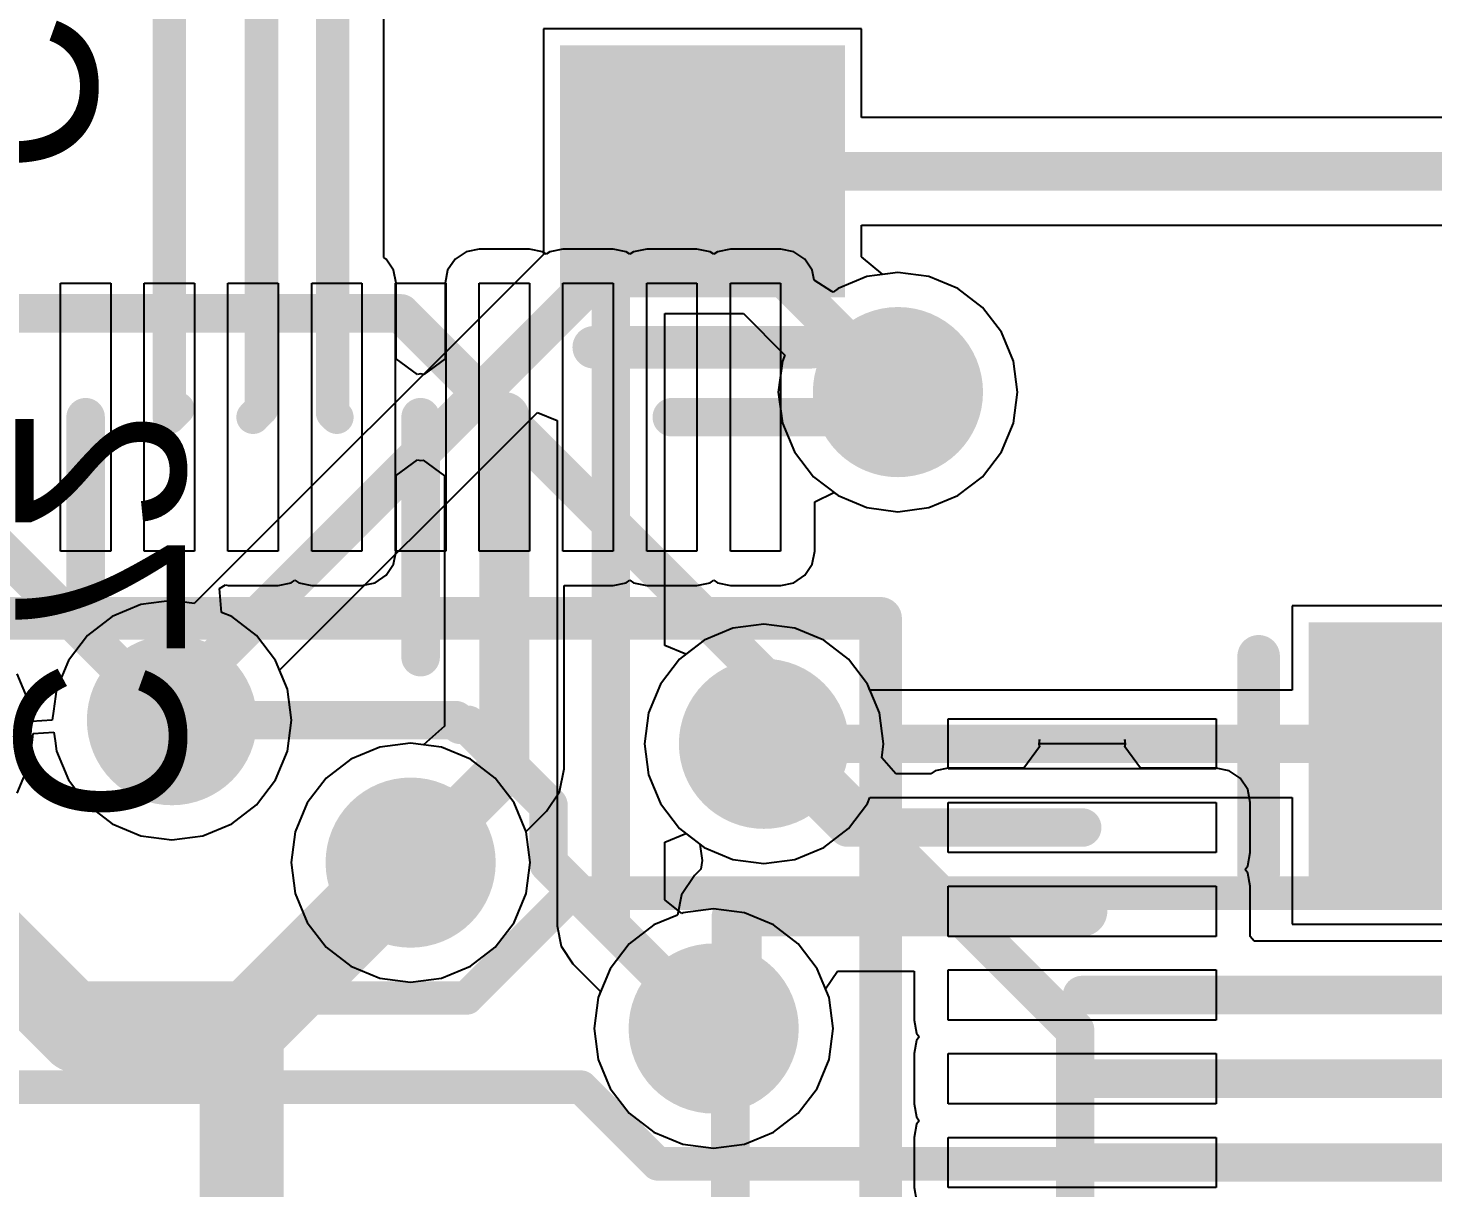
# Model space of a CAD drawing. Header units: millimetres. Extents: x 0 to 7.44, y -3.03 to 0.
# Drawn here: x 1.7877 to 2.1179, y -1.2186 to -0.9459 of the extents above; entities that cross this region are included whole.
import ezdxf

# ---------------------------------------------------------------- set-up
doc = ezdxf.new("R2010")
doc.units = ezdxf.units.MM
doc.header["$MEASUREMENT"] = 0
for name, color, linetype in [('BottomLayer', 5, 'Continuous'), ('BottomOverlay', 54, 'Continuous'), ('BottomPaste', 16, 'Continuous'), ('BottomSolder', 6, 'Continuous'), ('MidLayer1', 16, 'Continuous'), ('MidLayer2', 76, 'Continuous'), ('MultiLayer', 9, 'Continuous'), ('TopLayer', 1, 'Continuous'), ('TopOverlay', 2, 'Continuous'), ('ViaHoleLayer', 16, 'Continuous')]:
    doc.layers.add(name, color=color, linetype=linetype)

# ---------------------------------------------------------------- blocks, each defined once
blk = doc.blocks.new('EP4CE22E22C8N_31')
at = {"layer": 'TopLayer'}
for p, q in [((-0.45276, -0.25197), (-0.45276, -0.24016)), ((-0.45276, -0.24016), (-0.38976, -0.24016)), ((-0.45276, -0.25197), (-0.45276, -0.24016)), ((-0.45276, -0.24016), (-0.38976, -0.24016)), ((-0.38976, -0.24016), (-0.38976, -0.25197)), ((-0.38976, -0.24016), (-0.38976, -0.25197)), ((-0.38976, -0.25197), (-0.45276, -0.25197)), ((-0.38976, -0.25197), (-0.45276, -0.25197)), ((-0.45276, -0.27165), (-0.45276, -0.25984)), ((-0.45276, -0.25984), (-0.38976, -0.25984)), ((-0.45276, -0.27165), (-0.45276, -0.25984)), ((-0.45276, -0.25984), (-0.38976, -0.25984)), ((-0.38976, -0.25984), (-0.38976, -0.27165)), ((-0.38976, -0.25984), (-0.38976, -0.27165)), ((-0.38976, -0.27165), (-0.45276, -0.27165)), ((-0.38976, -0.27165), (-0.45276, -0.27165)), ((-0.45276, -0.29134), (-0.45276, -0.27953)), ((-0.45276, -0.27953), (-0.38976, -0.27953)), ((-0.45276, -0.29134), (-0.45276, -0.27953)), ((-0.45276, -0.27953), (-0.38976, -0.27953)), ((-0.38976, -0.27953), (-0.38976, -0.29134)), ((-0.38976, -0.27953), (-0.38976, -0.29134)), ((-0.38976, -0.29134), (-0.45276, -0.29134)), ((-0.38976, -0.29134), (-0.45276, -0.29134)), ((-0.45276, -0.31102), (-0.45276, -0.29921)), ((-0.45276, -0.29921), (-0.38976, -0.29921)), ((-0.45276, -0.31102), (-0.45276, -0.29921)), ((-0.45276, -0.29921), (-0.38976, -0.29921)), ((-0.38976, -0.29921), (-0.38976, -0.31102)), ((-0.38976, -0.29921), (-0.38976, -0.31102)), ((-0.38976, -0.31102), (-0.45276, -0.31102)), ((-0.38976, -0.31102), (-0.45276, -0.31102)), ((-0.45276, -0.33071), (-0.45276, -0.3189)), ((-0.45276, -0.3189), (-0.38976, -0.3189)), ((-0.45276, -0.33071), (-0.45276, -0.3189)), ((-0.45276, -0.3189), (-0.38976, -0.3189)), ((-0.38976, -0.3189), (-0.38976, -0.33071)), ((-0.38976, -0.3189), (-0.38976, -0.33071)), ((-0.38976, -0.33071), (-0.45276, -0.33071)), ((-0.38976, -0.33071), (-0.45276, -0.33071)), ((-0.45276, -0.35039), (-0.45276, -0.33858)), ((-0.45276, -0.33858), (-0.38976, -0.33858)), ((-0.45276, -0.35039), (-0.45276, -0.33858)), ((-0.45276, -0.33858), (-0.38976, -0.33858)), ((-0.38976, -0.33858), (-0.38976, -0.35039)), ((-0.38976, -0.33858), (-0.38976, -0.35039)), ((-0.38976, -0.35039), (-0.45276, -0.35039)), ((-0.38976, -0.35039), (-0.45276, -0.35039)), ((-0.35039, -0.45276), (-0.35039, -0.38976)), ((-0.35039, -0.38976), (-0.33858, -0.38976)), ((-0.35039, -0.45276), (-0.35039, -0.38976)), ((-0.35039, -0.38976), (-0.33858, -0.38976)), ((-0.33858, -0.38976), (-0.33858, -0.45276)), ((-0.33858, -0.38976), (-0.33858, -0.45276)), ((-0.33071, -0.45276), (-0.33071, -0.38976)), ((-0.33071, -0.38976), (-0.3189, -0.38976)), ((-0.33071, -0.45276), (-0.33071, -0.38976)), ((-0.33071, -0.38976), (-0.3189, -0.38976)), ((-0.3189, -0.38976), (-0.3189, -0.45276)), ((-0.3189, -0.38976), (-0.3189, -0.45276)), ((-0.31102, -0.45276), (-0.31102, -0.38976)), ((-0.31102, -0.38976), (-0.29921, -0.38976)), ((-0.31102, -0.45276), (-0.31102, -0.38976)), ((-0.31102, -0.38976), (-0.29921, -0.38976)), ((-0.29921, -0.38976), (-0.29921, -0.45276)), ((-0.29921, -0.38976), (-0.29921, -0.45276)), ((-0.29134, -0.45276), (-0.29134, -0.38976)), ((-0.29134, -0.38976), (-0.27953, -0.38976)), ((-0.29134, -0.45276), (-0.29134, -0.38976)), ((-0.29134, -0.38976), (-0.27953, -0.38976)), ((-0.27953, -0.38976), (-0.27953, -0.45276)), ((-0.27953, -0.38976), (-0.27953, -0.45276)), ((-0.27165, -0.45276), (-0.27165, -0.38976)), ((-0.27165, -0.38976), (-0.25984, -0.38976)), ((-0.27165, -0.45276), (-0.27165, -0.38976)), ((-0.27165, -0.38976), (-0.25984, -0.38976)), ((-0.25984, -0.38976), (-0.25984, -0.45276)), ((-0.25984, -0.38976), (-0.25984, -0.45276)), ((-0.25197, -0.45276), (-0.25197, -0.38976)), ((-0.25197, -0.38976), (-0.24016, -0.38976)), ((-0.25197, -0.45276), (-0.25197, -0.38976)), ((-0.25197, -0.38976), (-0.24016, -0.38976)), ((-0.24016, -0.38976), (-0.24016, -0.45276)), ((-0.24016, -0.38976), (-0.24016, -0.45276)), ((-0.23228, -0.45276), (-0.23228, -0.38976)), ((-0.23228, -0.38976), (-0.22047, -0.38976)), ((-0.23228, -0.45276), (-0.23228, -0.38976)), ((-0.23228, -0.38976), (-0.22047, -0.38976)), ((-0.22047, -0.38976), (-0.22047, -0.45276)), ((-0.22047, -0.38976), (-0.22047, -0.45276)), ((-0.2126, -0.45276), (-0.2126, -0.38976)), ((-0.2126, -0.38976), (-0.20079, -0.38976)), ((-0.2126, -0.45276), (-0.2126, -0.38976)), ((-0.2126, -0.38976), (-0.20079, -0.38976)), ((-0.20079, -0.38976), (-0.20079, -0.45276)), ((-0.20079, -0.38976), (-0.20079, -0.45276)), ((-0.19291, -0.45276), (-0.19291, -0.38976)), ((-0.19291, -0.38976), (-0.1811, -0.38976)), ((-0.19291, -0.45276), (-0.19291, -0.38976)), ((-0.19291, -0.38976), (-0.1811, -0.38976)), ((-0.1811, -0.38976), (-0.1811, -0.45276)), ((-0.1811, -0.38976), (-0.1811, -0.45276)), ((-0.33858, -0.45276), (-0.35039, -0.45276)), ((-0.33858, -0.45276), (-0.35039, -0.45276)), ((-0.3189, -0.45276), (-0.33071, -0.45276)), ((-0.3189, -0.45276), (-0.33071, -0.45276)), ((-0.29921, -0.45276), (-0.31102, -0.45276)), ((-0.29921, -0.45276), (-0.31102, -0.45276)), ((-0.27953, -0.45276), (-0.29134, -0.45276)), ((-0.27953, -0.45276), (-0.29134, -0.45276)), ((-0.25984, -0.45276), (-0.27165, -0.45276)), ((-0.25984, -0.45276), (-0.27165, -0.45276)), ((-0.24016, -0.45276), (-0.25197, -0.45276)), ((-0.24016, -0.45276), (-0.25197, -0.45276)), ((-0.22047, -0.45276), (-0.23228, -0.45276)), ((-0.22047, -0.45276), (-0.23228, -0.45276)), ((-0.20079, -0.45276), (-0.2126, -0.45276)), ((-0.20079, -0.45276), (-0.2126, -0.45276)), ((-0.1811, -0.45276), (-0.19291, -0.45276)), ((-0.1811, -0.45276), (-0.19291, -0.45276))]:
    blk.add_line(p, q, dxfattribs=at)
at = {"layer": 'TopLayer', "const_width": 0.0000005}
for points in [[(-0.42126, -0.24606, 1), (-0.42126, -0.24606, 1)], [(-0.42126, -0.26575, 1), (-0.42126, -0.26575, 1)], [(-0.42126, -0.28543, 1), (-0.42126, -0.28543, 1)], [(-0.42126, -0.30512, 1), (-0.42126, -0.30512, 1)], [(-0.42126, -0.3248, 1), (-0.42126, -0.3248, 1)], [(-0.42126, -0.34449, 1), (-0.42126, -0.34449, 1)], [(-0.34449, -0.42126, 1), (-0.34449, -0.42126, 1)], [(-0.3248, -0.42126, 1), (-0.3248, -0.42126, 1)], [(-0.30512, -0.42126, 1), (-0.30512, -0.42126, 1)], [(-0.28543, -0.42126, 1), (-0.28543, -0.42126, 1)], [(-0.26575, -0.42126, 1), (-0.26575, -0.42126, 1)], [(-0.24606, -0.42126, 1), (-0.24606, -0.42126, 1)], [(-0.22638, -0.42126, 1), (-0.22638, -0.42126, 1)], [(-0.20669, -0.42126, 1), (-0.20669, -0.42126, 1)], [(-0.18701, -0.42126, 1), (-0.18701, -0.42126, 1)]]:
    blk.add_lwpolyline(points, format="xyb", close=True, dxfattribs=at)
at = {"layer": 'TopOverlay', "const_width": 0.01}
for points in [[(-0.37389, 0.37398), (-0.37389, -0.37398)], [(0.37389, -0.37398), (-0.37389, -0.37398)]]:
    blk.add_lwpolyline(points, dxfattribs=at)
at = {"layer": 'TopOverlay', "const_width": 0.005}
blk.add_lwpolyline([(-0.37639, -0.37398, 1), (-0.37139, -0.37398, 1)], format="xyb", close=True, dxfattribs=at)
blk.add_lwpolyline([(-0.37639, -0.37398, 1), (-0.37139, -0.37398, 1)], format="xyb", close=True, dxfattribs=at)
blk = doc.blocks.new('CAP_0805_B_162')
at = {"layer": 'BottomLayer'}
for points in [[(-0.05511, -0.02953), (-0.00393, -0.02953), (-0.05511, 0.02953), (-0.00393, 0.02953)], [(0.0197, -0.02953), (0.07088, -0.02953), (0.0197, 0.02953), (0.07088, 0.02953)]]:
    blk.add_solid(points, dxfattribs=at)
at = {"layer": 'BottomOverlay', "const_width": 0.01}
blk.add_lwpolyline([(-0.07088, -0.02557), (-0.07088, 0.02557)], dxfattribs=at)
at = {"layer": 'BottomOverlay', "const_width": 0.005}
for points in [[(-0.07338, 0.02557, 1), (-0.06838, 0.02557, 1)], [(-0.07338, -0.02557, 1), (-0.06838, -0.02557, 1)]]:
    blk.add_lwpolyline(points, format="xyb", close=True, dxfattribs=at)
at = {"layer": 'BottomPaste'}
for points in [[(-0.05511, -0.02953), (-0.00393, -0.02953), (-0.05511, 0.02953), (-0.00393, 0.02953)], [(0.0197, -0.02953), (0.07088, -0.02953), (0.0197, 0.02953), (0.07088, 0.02953)]]:
    blk.add_solid(points, dxfattribs=at)
at = {"layer": 'BottomSolder'}
for points in [[(-0.05911, -0.03353), (0.00007, -0.03353), (-0.05911, 0.03353), (0.00007, 0.03353)], [(0.0157, -0.03353), (0.07488, -0.03353), (0.0157, 0.03353), (0.07488, 0.03353)]]:
    blk.add_solid(points, dxfattribs=at)
blk = doc.blocks.new('CAP_0805_B_207')
at = {"layer": 'BottomLayer'}
for points in [[(-0.05511, -0.02953), (-0.00393, -0.02953), (-0.05511, 0.02953), (-0.00393, 0.02953)], [(0.0197, -0.02953), (0.07088, -0.02953), (0.0197, 0.02953), (0.07088, 0.02953)]]:
    blk.add_solid(points, dxfattribs=at)
at = {"layer": 'BottomOverlay', "const_width": 0.01}
blk.add_lwpolyline([(-0.07088, 0.02557), (-0.07088, -0.02557)], dxfattribs=at)
at = {"layer": 'BottomOverlay', "const_width": 0.005}
for points in [[(-0.07338, 0.02557, 1), (-0.06838, 0.02557, 1)], [(-0.07338, -0.02557, 1), (-0.06838, -0.02557, 1)]]:
    blk.add_lwpolyline(points, format="xyb", close=True, dxfattribs=at)
at = {"layer": 'BottomPaste'}
for points in [[(-0.05511, -0.02953), (-0.00393, -0.02953), (-0.05511, 0.02953), (-0.00393, 0.02953)], [(0.0197, -0.02953), (0.07088, -0.02953), (0.0197, 0.02953), (0.07088, 0.02953)]]:
    blk.add_solid(points, dxfattribs=at)
at = {"layer": 'BottomSolder'}
for points in [[(-0.05911, -0.03353), (0.00007, -0.03353), (-0.05911, 0.03353), (0.00007, 0.03353)], [(0.0157, -0.03353), (0.07488, -0.03353), (0.0157, 0.03353), (0.07488, 0.03353)]]:
    blk.add_solid(points, dxfattribs=at)

msp = doc.modelspace()

# ---------------------------------------------------------------- linework, layer by layer
at = {"layer": 'BottomLayer'}
for p, q in [((1.98359, -0.94613), (1.90879, -0.94613)), ((1.90879, -0.94613), (1.90879, -0.99912)), ((1.98359, -0.96695), (1.98359, -0.94613)), ((2.27165, -0.96695), (1.98359, -0.96695)), ((1.98359, -0.99973), (1.98359, -0.99224)), ((1.98359, -0.99224), (2.27165, -0.99224)), ((1.90879, -0.99912), (1.82671, -1.08119)), ((1.98859, -1.00385), (1.98359, -0.99973)), ((1.99213, -1.00338), (1.98859, -1.00385)), ((1.9994, -1.00434), (1.99213, -1.00338)), ((2.00618, -1.00715), (1.9994, -1.00434)), ((2.01201, -1.01162), (2.00618, -1.00715)), ((1.9373, -1.09103), (1.9373, -1.01306)), ((1.9373, -1.01306), (1.95581, -1.01306)), ((1.95581, -1.01306), (1.96555, -1.02281)), ((2.01647, -1.01744), (2.01201, -1.01162)), ((2.01928, -1.02422), (2.01647, -1.01744)), ((1.96555, -1.02281), (1.96497, -1.02422)), ((1.96497, -1.02422), (1.96401, -1.0315)), ((2.02024, -1.0315), (2.01928, -1.02422)), ((1.96401, -1.0315), (1.96497, -1.03877)), ((2.01928, -1.03877), (2.02024, -1.0315)), ((1.84678, -1.09689), (1.90739, -1.03628)), ((1.90739, -1.03628), (1.91201, -1.03819)), ((1.91201, -1.03819), (1.91201, -1.15694)), ((1.96497, -1.03877), (1.96778, -1.04555)), ((2.01647, -1.04555), (2.01928, -1.03877)), ((1.96778, -1.04555), (1.97225, -1.05138)), ((2.01201, -1.05138), (2.01647, -1.04555)), ((1.97225, -1.05138), (1.97807, -1.05584)), ((2.00618, -1.05584), (2.01201, -1.05138)), ((1.97807, -1.05584), (1.98485, -1.05865)), ((1.9994, -1.05865), (2.00618, -1.05584)), ((1.98485, -1.05865), (1.99213, -1.05961)), ((1.99213, -1.05961), (1.9994, -1.05865)), ((1.81419, -1.08146), (1.80741, -1.08427)), ((1.82147, -1.0805), (1.81419, -1.08146)), ((1.82671, -1.08119), (1.82147, -1.0805)), ((2.15175, -1.08177), (2.08482, -1.08177)), ((2.08482, -1.08177), (2.08482, -1.10153)), ((1.80741, -1.08427), (1.80159, -1.08874)), ((1.96063, -1.08606), (1.95335, -1.08702)), ((1.96791, -1.08702), (1.96063, -1.08606)), ((1.80159, -1.08874), (1.79712, -1.09456)), ((1.95335, -1.08702), (1.94657, -1.08983)), ((1.97469, -1.08983), (1.96791, -1.08702)), ((1.9423, -1.09311), (1.9373, -1.09103)), ((1.94657, -1.08983), (1.9423, -1.09311)), ((1.98051, -1.09429), (1.97469, -1.08983)), ((1.79712, -1.09456), (1.79431, -1.10134)), ((1.98498, -1.10012), (1.98051, -1.09429)), ((1.78791, -1.10447), (1.7851, -1.09769)), ((1.84862, -1.10134), (1.84678, -1.09689)), ((1.79431, -1.10134), (1.79363, -1.10653)), ((1.84958, -1.10862), (1.84862, -1.10134)), ((1.98556, -1.10153), (1.98498, -1.10012)), ((2.08482, -1.10153), (1.98556, -1.10153)), ((1.78823, -1.10692), (1.78791, -1.10447)), ((1.78849, -1.10891), (1.78823, -1.10692)), ((1.79335, -1.10862), (1.78849, -1.10891)), ((1.79363, -1.10653), (1.79335, -1.10862)), ((1.84862, -1.11589), (1.84958, -1.10862)), ((1.78859, -1.11383), (1.78887, -1.11175)), ((1.78887, -1.11175), (1.79373, -1.11146)), ((1.79373, -1.11146), (1.79399, -1.11345)), ((1.78791, -1.11902), (1.78859, -1.11383)), ((1.79399, -1.11345), (1.79431, -1.11589)), ((1.79431, -1.11589), (1.79712, -1.12268)), ((1.84582, -1.12268), (1.84862, -1.11589)), ((1.87031, -1.11495), (1.86353, -1.11775)), ((1.87758, -1.11399), (1.87031, -1.11495)), ((1.88486, -1.11495), (1.87758, -1.11399)), ((1.89164, -1.11775), (1.88486, -1.11495)), ((1.7851, -1.12581), (1.78791, -1.11902)), ((1.86353, -1.11775), (1.8577, -1.12222)), ((1.89746, -1.12222), (1.89164, -1.11775)), ((1.79712, -1.12268), (1.80159, -1.1285)), ((1.84135, -1.1285), (1.84582, -1.12268)), ((1.8577, -1.12222), (1.85323, -1.12805)), ((1.90193, -1.12805), (1.89746, -1.12222)), ((1.80159, -1.1285), (1.80741, -1.13297)), ((1.83553, -1.13297), (1.84135, -1.1285)), ((1.85323, -1.12805), (1.85043, -1.13483)), ((1.90474, -1.13483), (1.90193, -1.12805)), ((1.98051, -1.13405), (1.98498, -1.12823)), ((1.98498, -1.12823), (1.98556, -1.12682)), ((1.98556, -1.12682), (2.08482, -1.12682)), ((2.08482, -1.12682), (2.08482, -1.15657)), ((1.80741, -1.13297), (1.81419, -1.13577)), ((1.81419, -1.13577), (1.82147, -1.13673)), ((1.82147, -1.13673), (1.82875, -1.13577)), ((1.82875, -1.13577), (1.83553, -1.13297)), ((1.85043, -1.13483), (1.84947, -1.1421)), ((1.9057, -1.1421), (1.90474, -1.13483)), ((1.9373, -1.13731), (1.9423, -1.13524)), ((1.9423, -1.13524), (1.94657, -1.13852)), ((1.97469, -1.13852), (1.98051, -1.13405)), ((1.9373, -1.15082), (1.9373, -1.13731)), ((1.94657, -1.13852), (1.95335, -1.14133)), ((1.96791, -1.14133), (1.97469, -1.13852)), ((1.84947, -1.1421), (1.85043, -1.14938)), ((1.90474, -1.14938), (1.9057, -1.1421)), ((1.95335, -1.14133), (1.96063, -1.14229)), ((1.96063, -1.14229), (1.96791, -1.14133)), ((1.85043, -1.14938), (1.85323, -1.15616)), ((1.90193, -1.15616), (1.90474, -1.14938)), ((1.94133, -1.15403), (1.9373, -1.15082)), ((1.94154, -1.15394), (1.94133, -1.15403)), ((1.94881, -1.15299), (1.94154, -1.15394)), ((1.95609, -1.15394), (1.94881, -1.15299)), ((1.96287, -1.15675), (1.95609, -1.15394)), ((1.85323, -1.15616), (1.8577, -1.16198)), ((1.89746, -1.16198), (1.90193, -1.15616)), ((1.91201, -1.15694), (1.91297, -1.16178)), ((1.9687, -1.16122), (1.96287, -1.15675)), ((2.08482, -1.15657), (2.15175, -1.15657)), ((1.8577, -1.16198), (1.86353, -1.16645)), ((1.89164, -1.16645), (1.89746, -1.16198)), ((1.91297, -1.16178), (1.91571, -1.16588)), ((1.97316, -1.16704), (1.9687, -1.16122)), ((1.86353, -1.16645), (1.87031, -1.16926)), ((1.88486, -1.16926), (1.89164, -1.16645)), ((1.91571, -1.16588), (1.92224, -1.17241)), ((1.97597, -1.17382), (1.97316, -1.16704)), ((1.87031, -1.16926), (1.87758, -1.17022)), ((1.87758, -1.17022), (1.88486, -1.16926)), ((1.92166, -1.17382), (1.9207, -1.1811)), ((1.92224, -1.17241), (1.92166, -1.17382)), ((1.97693, -1.1811), (1.97597, -1.17382)), ((1.9207, -1.1811), (1.92166, -1.18838)), ((1.97597, -1.18838), (1.97693, -1.1811)), ((1.92166, -1.18838), (1.92447, -1.19516)), ((1.97316, -1.19516), (1.97597, -1.18838)), ((1.92447, -1.19516), (1.92894, -1.20098)), ((1.9687, -1.20098), (1.97316, -1.19516)), ((1.92894, -1.20098), (1.93476, -1.20545)), ((1.96287, -1.20545), (1.9687, -1.20098)), ((1.93476, -1.20545), (1.94154, -1.20826)), ((1.94154, -1.20826), (1.94881, -1.20921)), ((1.94881, -1.20921), (1.95609, -1.20826)), ((1.95609, -1.20826), (1.96287, -1.20545))]:
    msp.add_line(p, q, dxfattribs=at)
at = {"layer": 'BottomLayer', "const_width": 0.00906}
for points in [[(1.92465, -0.9796), (1.94023, -0.9796)], [(1.92465, -1.00113), (1.92465, -0.9796)], [(1.94023, -0.9796), (1.94321, -0.98258)], [(1.94321, -0.98258), (1.94619, -0.9796)], [(1.94619, -0.9796), (2.28306, -0.9796)], [(1.92465, -1.00113), (1.94321, -0.98258)], [(1.94321, -0.98258), (1.98237, -1.02174)], [(1.82147, -1.10432), (1.92465, -1.00113)], [(1.92465, -1.15694), (1.92465, -1.00113)], [(1.98237, -1.02174), (1.99213, -1.0315)], [(1.99213, -1.0315), (1.99213, -1.0315)], [(1.82147, -1.10862), (1.82147, -1.10432)], [(1.96063, -1.11417), (2.11328, -1.11417)], [(2.11328, -1.11417), (2.11828, -1.11917)], [(1.92465, -1.15694), (1.94881, -1.1811)]]:
    msp.add_lwpolyline(points, dxfattribs=at)
at = {"layer": 'BottomLayer'}
for points, const_width in [([(1.92239, -0.9796, 1), (1.92692, -0.9796, 1)], 0.00453), ([(1.92239, -0.9796, 1), (1.92692, -0.9796, 1)], 0.00453), ([(1.93796, -0.9796, 1), (1.94249, -0.9796, 1)], 0.00453), ([(1.93796, -0.9796, 1), (1.94249, -0.9796, 1)], 0.00453), ([(1.94393, -0.9796, 1), (1.94845, -0.9796, 1)], 0.00453), ([(1.94393, -0.9796, 1), (1.94845, -0.9796, 1)], 0.00453), ([(1.94094, -0.98258, 1), (1.94547, -0.98258, 1)], 0.00453), ([(1.94094, -0.98258, 1), (1.94547, -0.98258, 1)], 0.00453), ([(1.94094, -0.98258, 1), (1.94547, -0.98258, 1)], 0.00453), ([(1.94094, -0.98258, 1), (1.94547, -0.98258, 1)], 0.00453), ([(1.92239, -1.00113, 1), (1.92692, -1.00113, 1)], 0.00453), ([(1.92239, -1.00113, 1), (1.92692, -1.00113, 1)], 0.00453), ([(1.92239, -1.00113, 1), (1.92692, -1.00113, 1)], 0.00453), ([(1.92239, -1.00113, 1), (1.92692, -1.00113, 1)], 0.00453), ([(1.98213, -1.0315, 1), (2.00213, -1.0315, 1)], 0.02), ([(1.9801, -1.02174, 1), (1.98463, -1.02174, 1)], 0.00453), ([(1.9801, -1.02174, 1), (1.98463, -1.02174, 1)], 0.00453), ([(1.98986, -1.0315, 1), (1.99439, -1.0315, 1)], 0.00453), ([(1.98986, -1.0315, 1), (1.99439, -1.0315, 1)], 0.00453), ([(1.98986, -1.0315, 1), (1.99439, -1.0315, 1)], 0.00453), ([(1.81147, -1.10862, 1), (1.83147, -1.10862, 1)], 0.02), ([(1.95063, -1.11417, 1), (1.97063, -1.11417, 1)], 0.02), ([(1.8192, -1.10432, 1), (1.82373, -1.10432, 1)], 0.00453), ([(1.8192, -1.10432, 1), (1.82373, -1.10432, 1)], 0.00453), ([(1.8192, -1.10862, 1), (1.82373, -1.10862, 1)], 0.00453), ([(1.95837, -1.11417, 1), (1.96289, -1.11417, 1)], 0.00453), ([(2.11102, -1.11417, 1), (2.11555, -1.11417, 1)], 0.00453), ([(2.11102, -1.11417, 1), (2.11555, -1.11417, 1)], 0.00453), ([(2.11602, -1.11917, 1), (2.12055, -1.11917, 1)], 0.00453), ([(1.86758, -1.1421, 1), (1.88758, -1.1421, 1)], 0.02), ([(1.92239, -1.15694, 1), (1.92692, -1.15694, 1)], 0.00453), ([(1.92239, -1.15694, 1), (1.92692, -1.15694, 1)], 0.00453), ([(1.93881, -1.1811, 1), (1.95881, -1.1811, 1)], 0.02), ([(1.94655, -1.1811, 1), (1.95108, -1.1811, 1)], 0.00453)]:
    msp.add_lwpolyline(points, format="xyb", close=True, dxfattribs=dict(at, const_width=const_width))
at = {"layer": 'MidLayer1'}
for points, const_width in [([(1.98213, -1.0315, 1), (2.00213, -1.0315, 1)], 0.02), ([(1.81147, -1.10862, 1), (1.83147, -1.10862, 1)], 0.02), ([(1.95063, -1.11417, 1), (1.97063, -1.11417, 1)], 0.02), ([(1.86758, -1.1421, 1), (1.88758, -1.1421, 1)], 0.02), ([(1.91342, -1.14929, 1), (1.91735, -1.14929, 1)], 0.00394), ([(1.91342, -1.14929, 1), (1.91735, -1.14929, 1)], 0.00394), ([(1.93881, -1.1811, 1), (1.95881, -1.1811, 1)], 0.02), ([(1.88879, -1.17391, 1), (1.89273, -1.17391, 1)], 0.00394), ([(1.88879, -1.17391, 1), (1.89273, -1.17391, 1)], 0.00394), ([(1.91564, -1.19488, 1), (1.91958, -1.19488, 1)], 0.00394), ([(1.91564, -1.19488, 1), (1.91958, -1.19488, 1)], 0.00394), ([(1.93367, -1.21291, 1), (1.93761, -1.21291, 1)], 0.00394), ([(1.93367, -1.21291, 1), (1.93761, -1.21291, 1)], 0.00394)]:
    msp.add_lwpolyline(points, format="xyb", close=True, dxfattribs=dict(at, const_width=const_width))
at = {"layer": 'MidLayer1', "const_width": 0.00787}
for points in [[(1.89076, -1.17391), (1.91538, -1.14929)], [(1.91538, -1.14929), (2.34747, -1.14929)], [(1.4502, -1.17391), (1.89076, -1.17391)], [(1.36417, -1.19488), (1.91761, -1.19488)], [(1.91761, -1.19488), (1.93564, -1.21291)], [(1.93564, -1.21291), (2.38882, -1.21291)]]:
    msp.add_lwpolyline(points, dxfattribs=at)
at = {"layer": 'MidLayer2'}
for points, const_width in [([(1.30121, -1.013), (1.87527, -1.013)], 0.00906), ([(1.87527, -1.013), (1.96063, -1.09836)], 0.00906), ([(1.76155, -1.0487), (1.82147, -1.10862)], 0.00906), ([(1.96063, -1.11417), (1.96063, -1.09836)], 0.00906), ([(1.82147, -1.10862), (1.88815, -1.10862)], 0.00906), ([(1.88815, -1.10862), (1.88923, -1.1097)], 0.00906), ([(1.88923, -1.1097), (1.891, -1.1097)], 0.00906), ([(1.891, -1.1097), (1.90998, -1.12868)], 0.00906), ([(1.96063, -1.11417), (2.75324, -1.11417)], 0.00906), ([(1.96063, -1.11417), (1.96645, -1.11417)], 0.00906), ([(1.96645, -1.11417), (2.03378, -1.1815)], 0.00906), ([(1.90998, -1.14227), (1.90998, -1.12868)], 0.00906), ([(1.83787, -1.18182), (1.87758, -1.1421)], 0.01969), ([(1.76075, -1.14291), (1.79966, -1.18182)], 0.01969), ([(1.90998, -1.14227), (1.95275, -1.18504)], 0.00906), ([(1.79966, -1.18182), (1.83787, -1.18182)], 0.01969), ([(1.83787, -1.24476), (1.83787, -1.18182)], 0.01969), ([(2.03378, -1.71819), (2.03378, -1.1815)], 0.00906), ([(1.95275, -1.25984), (1.95275, -1.18504)], 0.00906)]:
    msp.add_lwpolyline(points, dxfattribs=dict(at, const_width=const_width))
for points, const_width in [([(1.87301, -1.013, 1), (1.87754, -1.013, 1)], 0.00453), ([(1.87301, -1.013, 1), (1.87754, -1.013, 1)], 0.00453), ([(1.98213, -1.0315, 1), (2.00213, -1.0315, 1)], 0.02), ([(1.81147, -1.10862, 1), (1.83147, -1.10862, 1)], 0.02), ([(1.95063, -1.11417, 1), (1.97063, -1.11417, 1)], 0.02), ([(1.95837, -1.09836, 1), (1.96289, -1.09836, 1)], 0.00453), ([(1.95837, -1.09836, 1), (1.96289, -1.09836, 1)], 0.00453), ([(1.8192, -1.10862, 1), (1.82373, -1.10862, 1)], 0.00453), ([(1.8192, -1.10862, 1), (1.82373, -1.10862, 1)], 0.00453), ([(1.88588, -1.10862, 1), (1.89041, -1.10862, 1)], 0.00453), ([(1.88588, -1.10862, 1), (1.89041, -1.10862, 1)], 0.00453), ([(1.88696, -1.1097, 1), (1.89149, -1.1097, 1)], 0.00453), ([(1.88696, -1.1097, 1), (1.89149, -1.1097, 1)], 0.00453), ([(1.88874, -1.1097, 1), (1.89327, -1.1097, 1)], 0.00453), ([(1.88874, -1.1097, 1), (1.89327, -1.1097, 1)], 0.00453), ([(1.95837, -1.11417, 1), (1.96289, -1.11417, 1)], 0.00453), ([(1.95837, -1.11417, 1), (1.96289, -1.11417, 1)], 0.00453), ([(1.95837, -1.11417, 1), (1.96289, -1.11417, 1)], 0.00453), ([(1.96419, -1.11417, 1), (1.96872, -1.11417, 1)], 0.00453), ([(1.96419, -1.11417, 1), (1.96872, -1.11417, 1)], 0.00453), ([(1.86758, -1.1421, 1), (1.88758, -1.1421, 1)], 0.02), ([(1.90772, -1.12868, 1), (1.91225, -1.12868, 1)], 0.00453), ([(1.90772, -1.12868, 1), (1.91225, -1.12868, 1)], 0.00453), ([(1.87266, -1.1421, 1), (1.8825, -1.1421, 1)], 0.00984), ([(1.90772, -1.14227, 1), (1.91225, -1.14227, 1)], 0.00453), ([(1.90772, -1.14227, 1), (1.91225, -1.14227, 1)], 0.00453), ([(1.93881, -1.1811, 1), (1.95881, -1.1811, 1)], 0.02), ([(1.79474, -1.18182, 1), (1.80458, -1.18182, 1)], 0.00984), ([(1.79474, -1.18182, 1), (1.80458, -1.18182, 1)], 0.00984), ([(1.83295, -1.18182, 1), (1.84279, -1.18182, 1)], 0.00984), ([(1.83295, -1.18182, 1), (1.84279, -1.18182, 1)], 0.00984), ([(1.83295, -1.18182, 1), (1.84279, -1.18182, 1)], 0.00984), ([(2.03152, -1.1815, 1), (2.03604, -1.1815, 1)], 0.00453), ([(2.03152, -1.1815, 1), (2.03604, -1.1815, 1)], 0.00453), ([(1.95049, -1.18504, 1), (1.95502, -1.18504, 1)], 0.00453), ([(1.95049, -1.18504, 1), (1.95502, -1.18504, 1)], 0.00453)]:
    msp.add_lwpolyline(points, format="xyb", close=True, dxfattribs=dict(at, const_width=const_width))
at = {"layer": 'MultiLayer', "const_width": 0.02}
for points in [[(1.98213, -1.0315, 1), (2.00213, -1.0315, 1)], [(1.81147, -1.10862, 1), (1.83147, -1.10862, 1)], [(1.95063, -1.11417, 1), (1.97063, -1.11417, 1)], [(1.86758, -1.1421, 1), (1.88758, -1.1421, 1)], [(1.93881, -1.1811, 1), (1.95881, -1.1811, 1)]]:
    msp.add_lwpolyline(points, format="xyb", close=True, dxfattribs=at)
at = {"layer": 'TopLayer'}
for p, q in [((1.87129, -0.99988), (1.87129, -0.79985)), ((1.87182, -1.00023), (1.87129, -0.99988)), ((1.87356, -1.00283), (1.87182, -1.00023)), ((1.88802, -1.00023), (1.88628, -1.00283)), ((1.89063, -0.99849), (1.88802, -1.00023)), ((1.8937, -0.99788), (1.89063, -0.99849)), ((1.90551, -0.99788), (1.8937, -0.99788)), ((1.90858, -0.99849), (1.90551, -0.99788)), ((1.90945, -0.99907), (1.90858, -0.99849)), ((1.91031, -0.99849), (1.90945, -0.99907)), ((1.91339, -0.99788), (1.91031, -0.99849)), ((1.9252, -0.99788), (1.91339, -0.99788)), ((1.92827, -0.99849), (1.9252, -0.99788)), ((1.92913, -0.99907), (1.92827, -0.99849)), ((1.93, -0.99849), (1.92913, -0.99907)), ((1.93307, -0.99788), (1.93, -0.99849)), ((1.94488, -0.99788), (1.93307, -0.99788)), ((1.94795, -0.99849), (1.94488, -0.99788)), ((1.94882, -0.99907), (1.94795, -0.99849)), ((1.94968, -0.99849), (1.94882, -0.99907)), ((1.95276, -0.99788), (1.94968, -0.99849)), ((1.96457, -0.99788), (1.95276, -0.99788)), ((1.96764, -0.99849), (1.96457, -0.99788)), ((1.97024, -1.00023), (1.96764, -0.99849)), ((1.97198, -1.00283), (1.97024, -1.00023)), ((1.87417, -1.00591), (1.87356, -1.00283)), ((1.88628, -1.00283), (1.88567, -1.00591)), ((1.97245, -1.00516), (1.97198, -1.00283)), ((1.99213, -1.00338), (1.98485, -1.00434)), ((1.9994, -1.00434), (1.99213, -1.00338)), ((1.87417, -1.02366), (1.87417, -1.00591)), ((1.88567, -1.00591), (1.88567, -1.02366)), ((1.97659, -1.00787), (1.97245, -1.00516)), ((1.97807, -1.00715), (1.97691, -1.00803)), ((1.98485, -1.00434), (1.97807, -1.00715)), ((2.00618, -1.00715), (1.9994, -1.00434)), ((2.01201, -1.01162), (2.00618, -1.00715)), ((1.97691, -1.00803), (1.97659, -1.00787)), ((2.01647, -1.01744), (2.01201, -1.01162)), ((2.01928, -1.02422), (2.01647, -1.01744)), ((1.87917, -1.02735), (1.87417, -1.02366)), ((1.88567, -1.02366), (1.88067, -1.02735)), ((2.02024, -1.0315), (2.01928, -1.02422)), ((1.87992, -1.02721), (1.87917, -1.02735)), ((1.88067, -1.02735), (1.87992, -1.02721)), ((2.01928, -1.03877), (2.02024, -1.0315)), ((2.01647, -1.04555), (2.01928, -1.03877)), ((2.01201, -1.05138), (2.01647, -1.04555)), ((1.87417, -1.05114), (1.87917, -1.04745)), ((1.87917, -1.04745), (1.87992, -1.0476)), ((1.87992, -1.0476), (1.88056, -1.04747)), ((1.88056, -1.04747), (1.88556, -1.05122)), ((1.87417, -1.0689), (1.87417, -1.05114)), ((1.88556, -1.05122), (1.88556, -1.11001)), ((2.00618, -1.05584), (2.01201, -1.05138)), ((1.9726, -1.0573), (1.97708, -1.05509)), ((1.97708, -1.05509), (1.97807, -1.05584)), ((1.97807, -1.05584), (1.98485, -1.05865)), ((1.9994, -1.05865), (2.00618, -1.05584)), ((1.9726, -1.0689), (1.9726, -1.0573)), ((1.98485, -1.05865), (1.99213, -1.05961)), ((1.99213, -1.05961), (1.9994, -1.05865)), ((1.87356, -1.07197), (1.87417, -1.0689)), ((1.97198, -1.07197), (1.9726, -1.0689)), ((1.87182, -1.07457), (1.87356, -1.07197)), ((1.97024, -1.07457), (1.97198, -1.07197)), ((1.84646, -1.07693), (1.84953, -1.07631)), ((1.84953, -1.07631), (1.85039, -1.07574)), ((1.85039, -1.07574), (1.85126, -1.07631)), ((1.85126, -1.07631), (1.85433, -1.07693)), ((1.86614, -1.07693), (1.86921, -1.07631)), ((1.86921, -1.07631), (1.87182, -1.07457)), ((1.9252, -1.07693), (1.92827, -1.07631)), ((1.92827, -1.07631), (1.92913, -1.07574)), ((1.92913, -1.07574), (1.93, -1.07631)), ((1.93, -1.07631), (1.93307, -1.07693)), ((1.94488, -1.07693), (1.94795, -1.07631)), ((1.94795, -1.07631), (1.94882, -1.07574)), ((1.94882, -1.07574), (1.94968, -1.07631)), ((1.94968, -1.07631), (1.95276, -1.07693)), ((1.96457, -1.07693), (1.96764, -1.07631)), ((1.96764, -1.07631), (1.97024, -1.07457)), ((1.83268, -1.07768), (1.83408, -1.07681)), ((1.83313, -1.08328), (1.83268, -1.07768)), ((1.83408, -1.07681), (1.83465, -1.07693)), ((1.83465, -1.07693), (1.84646, -1.07693)), ((1.85433, -1.07693), (1.86614, -1.07693)), ((1.91366, -1.12008), (1.91366, -1.07693)), ((1.91366, -1.07693), (1.9252, -1.07693)), ((1.93307, -1.07693), (1.94488, -1.07693)), ((1.95276, -1.07693), (1.96457, -1.07693)), ((1.83553, -1.08427), (1.83313, -1.08328)), ((1.84135, -1.08874), (1.83553, -1.08427)), ((1.96063, -1.08606), (1.95335, -1.08702)), ((1.96791, -1.08702), (1.96063, -1.08606)), ((1.84582, -1.09456), (1.84135, -1.08874)), ((1.95335, -1.08702), (1.94657, -1.08983)), ((1.97469, -1.08983), (1.96791, -1.08702)), ((1.94657, -1.08983), (1.94075, -1.09429)), ((1.98051, -1.09429), (1.97469, -1.08983)), ((1.84862, -1.10134), (1.84582, -1.09456)), ((1.94075, -1.09429), (1.93628, -1.10012)), ((1.98498, -1.10012), (1.98051, -1.09429)), ((1.84958, -1.10862), (1.84862, -1.10134)), ((1.93628, -1.10012), (1.93347, -1.1069)), ((1.98779, -1.1069), (1.98498, -1.10012)), ((1.84862, -1.11589), (1.84958, -1.10862)), ((1.93347, -1.1069), (1.93252, -1.11417)), ((1.98874, -1.11417), (1.98779, -1.1069)), ((1.78859, -1.11383), (1.78887, -1.11175)), ((1.78887, -1.11175), (1.79373, -1.11146)), ((1.79373, -1.11146), (1.79399, -1.11345)), ((1.88556, -1.11001), (1.88061, -1.11439)), ((1.78791, -1.11902), (1.78859, -1.11383)), ((1.79399, -1.11345), (1.79431, -1.11589)), ((1.79431, -1.11589), (1.79712, -1.12268)), ((1.84582, -1.12268), (1.84862, -1.11589)), ((1.87031, -1.11495), (1.86353, -1.11775)), ((1.87758, -1.11399), (1.87031, -1.11495)), ((1.88061, -1.11439), (1.87758, -1.11399)), ((1.93252, -1.11417), (1.93347, -1.12145)), ((1.98831, -1.11745), (1.98874, -1.11417)), ((2.02539, -1.11492), (2.02169, -1.11992)), ((2.02543, -1.11319), (2.02524, -1.11417)), ((2.02524, -1.11417), (2.02539, -1.11492)), ((2.02543, -1.11417), (2.02543, -1.11319)), ((2.04543, -1.11417), (2.02543, -1.11417)), ((2.04563, -1.11417), (2.04543, -1.11319)), ((2.04543, -1.11319), (2.04543, -1.11417)), ((2.04548, -1.11492), (2.04563, -1.11417)), ((2.04917, -1.11992), (2.04548, -1.11492)), ((1.7851, -1.12581), (1.78791, -1.11902)), ((1.86353, -1.11775), (1.8577, -1.12222)), ((1.99161, -1.12121), (1.98831, -1.11745)), ((1.79712, -1.12268), (1.80159, -1.1285)), ((1.84135, -1.1285), (1.84582, -1.12268)), ((1.8577, -1.12222), (1.85323, -1.12805)), ((1.91259, -1.12546), (1.91366, -1.12008)), ((1.93347, -1.12145), (1.93628, -1.12823)), ((1.99985, -1.12121), (1.99161, -1.12121)), ((2.00086, -1.12054), (1.99985, -1.12121)), ((2.00394, -1.11992), (2.00086, -1.12054)), ((2.02169, -1.11992), (2.00394, -1.11992)), ((2.06693, -1.11992), (2.04917, -1.11992)), ((2.07, -1.12054), (2.06693, -1.11992)), ((2.07261, -1.12228), (2.07, -1.12054)), ((2.07435, -1.12488), (2.07261, -1.12228)), ((1.90954, -1.13001), (1.91259, -1.12546)), ((2.07496, -1.12795), (2.07435, -1.12488)), ((1.80159, -1.1285), (1.80741, -1.13297)), ((1.83553, -1.13297), (1.84135, -1.1285)), ((1.85323, -1.12805), (1.85043, -1.13483)), ((1.93628, -1.12823), (1.94075, -1.13405)), ((2.07496, -1.13976), (2.07496, -1.12795)), ((1.90474, -1.13482), (1.90954, -1.13001)), ((1.80741, -1.13297), (1.81419, -1.13577)), ((1.81419, -1.13577), (1.82147, -1.13673)), ((1.82147, -1.13673), (1.82875, -1.13577)), ((1.82875, -1.13577), (1.83553, -1.13297)), ((1.85043, -1.13483), (1.84947, -1.1421)), ((1.90474, -1.13483), (1.90474, -1.13482)), ((1.9057, -1.1421), (1.90474, -1.13483)), ((1.94075, -1.13405), (1.94557, -1.13775)), ((1.94557, -1.13775), (1.94611, -1.14157)), ((1.84947, -1.1421), (1.85043, -1.14938)), ((1.90474, -1.14938), (1.9057, -1.1421)), ((1.94611, -1.14157), (1.9458, -1.14361)), ((2.07435, -1.14284), (2.07496, -1.13976)), ((1.94427, -1.14513), (1.94123, -1.14969)), ((1.9458, -1.14361), (1.94427, -1.14513)), ((2.07377, -1.1437), (2.07435, -1.14284)), ((2.07435, -1.14457), (2.07377, -1.1437)), ((2.07496, -1.14764), (2.07435, -1.14457)), ((2.07496, -1.15945), (2.07496, -1.14764)), ((1.85043, -1.14938), (1.85323, -1.15616)), ((1.90193, -1.15616), (1.90474, -1.14938)), ((1.94123, -1.14969), (1.94028, -1.15447)), ((1.94028, -1.15447), (1.93476, -1.15675)), ((1.85323, -1.15616), (1.8577, -1.16198)), ((1.89746, -1.16198), (1.90193, -1.15616)), ((1.93476, -1.15675), (1.92894, -1.16122)), ((1.8577, -1.16198), (1.86353, -1.16645)), ((1.89164, -1.16645), (1.89746, -1.16198)), ((1.92894, -1.16122), (1.92447, -1.16704)), ((2.07589, -1.16058), (2.07496, -1.15945)), ((2.84122, -1.16058), (2.07589, -1.16058)), ((1.86353, -1.16645), (1.87031, -1.16926)), ((1.88486, -1.16926), (1.89164, -1.16645)), ((1.92447, -1.16704), (1.92166, -1.17382)), ((1.97511, -1.17175), (1.97789, -1.16759)), ((1.97789, -1.16759), (1.99591, -1.16759)), ((1.99591, -1.16759), (1.99591, -1.17913)), ((1.87031, -1.16926), (1.87758, -1.17022)), ((1.87758, -1.17022), (1.88486, -1.16926)), ((1.97597, -1.17382), (1.97511, -1.17175)), ((1.92166, -1.17382), (1.9207, -1.1811)), ((1.97693, -1.1811), (1.97597, -1.17382)), ((1.9207, -1.1811), (1.92166, -1.18838)), ((1.97597, -1.18838), (1.97693, -1.1811)), ((1.99591, -1.17913), (1.99652, -1.18221)), ((1.99652, -1.18221), (1.9971, -1.18307)), ((1.99652, -1.18394), (1.99591, -1.18701)), ((1.9971, -1.18307), (1.99652, -1.18394)), ((1.92166, -1.18838), (1.92447, -1.19516)), ((1.97316, -1.19516), (1.97597, -1.18838)), ((1.99591, -1.18701), (1.99591, -1.19882)), ((1.92447, -1.19516), (1.92894, -1.20098)), ((1.9687, -1.20098), (1.97316, -1.19516)), ((1.92894, -1.20098), (1.93476, -1.20545)), ((1.96287, -1.20545), (1.9687, -1.20098)), ((1.99591, -1.19882), (1.99652, -1.20189)), ((1.99652, -1.20189), (1.9971, -1.20276)), ((1.99652, -1.20362), (1.99591, -1.20669)), ((1.9971, -1.20276), (1.99652, -1.20362)), ((1.93476, -1.20545), (1.94154, -1.20826)), ((1.94154, -1.20826), (1.94881, -1.20921)), ((1.94881, -1.20921), (1.95609, -1.20826)), ((1.95609, -1.20826), (1.96287, -1.20545)), ((1.99591, -1.20669), (1.99591, -1.2185)), ((1.99591, -1.2185), (1.99652, -1.22158))]:
    msp.add_line(p, q, dxfattribs=at)
for points, const_width in [([(1.85925, -1.03642), (1.85925, -0.7815)], 0.00787), ([(1.84252, -1.03543), (1.84252, -0.82845)], 0.00787), ([(1.82087, -1.0374), (1.82087, -0.9213)], 0.00787), ([(1.98622, -1.0374), (1.99213, -1.0315)], 0.00906), ([(1.80118, -1.08833), (1.80118, -1.0374)], 0.00906), ([(1.82087, -1.0374), (1.82283, -1.03543)], 0.00787), ([(1.84055, -1.0374), (1.84252, -1.03543)], 0.00787), ([(1.85925, -1.03642), (1.86024, -1.0374)], 0.00787), ([(1.87992, -1.0374), (1.87992, -1.0374)], 0.00906), ([(1.87992, -1.0938), (1.87992, -1.0374)], 0.00906), ([(1.89961, -1.12008), (1.89961, -1.0374)], 0.01181), ([(1.93898, -1.0374), (1.98622, -1.0374)], 0.00906), ([(1.80118, -1.08833), (1.82147, -1.10862)], 0.00906), ([(1.96063, -1.11417), (1.98032, -1.13386)], 0.00906), ([(1.87758, -1.1421), (1.89961, -1.12008)], 0.01181), ([(1.98032, -1.13386), (2.03543, -1.13386)], 0.00906), ([(1.95421, -1.15507), (1.95573, -1.15354)], 0.01181), ([(1.95421, -1.17571), (1.95421, -1.15507)], 0.01181), ([(1.95573, -1.15354), (2.03543, -1.15354)], 0.01181), ([(2.03543, -1.17323), (2.84646, -1.17323)], 0.00906), ([(1.94881, -1.1811), (1.95421, -1.17571)], 0.01181), ([(2.03543, -1.19291), (2.90945, -1.19291)], 0.00906), ([(2.03543, -1.2126), (2.94094, -1.2126)], 0.00906)]:
    msp.add_lwpolyline(points, dxfattribs=dict(at, const_width=const_width))
for points, const_width in [([(1.98213, -1.0315, 1), (2.00213, -1.0315, 1)], 0.02), ([(1.98986, -1.0315, 1), (1.99439, -1.0315, 1)], 0.00453), ([(1.79892, -1.0374, 1), (1.80344, -1.0374, 1)], 0.00453), ([(1.8189, -1.0374, 1), (1.82283, -1.0374, 1)], 0.00394), ([(1.8189, -1.0374, 1), (1.82283, -1.0374, 1)], 0.00394), ([(1.82087, -1.03543, 1), (1.8248, -1.03543, 1)], 0.00394), ([(1.83858, -1.0374, 1), (1.84252, -1.0374, 1)], 0.00394), ([(1.84055, -1.03543, 1), (1.84449, -1.03543, 1)], 0.00394), ([(1.84055, -1.03543, 1), (1.84449, -1.03543, 1)], 0.00394), ([(1.85728, -1.03642, 1), (1.86122, -1.03642, 1)], 0.00394), ([(1.85728, -1.03642, 1), (1.86122, -1.03642, 1)], 0.00394), ([(1.85827, -1.0374, 1), (1.8622, -1.0374, 1)], 0.00394), ([(1.87766, -1.0374, 1), (1.88219, -1.0374, 1)], 0.00453), ([(1.87766, -1.0374, 1), (1.88219, -1.0374, 1)], 0.00453), ([(1.87766, -1.0374, 1), (1.88219, -1.0374, 1)], 0.00453), ([(1.89665, -1.0374, 1), (1.90256, -1.0374, 1)], 0.00591), ([(1.93671, -1.0374, 1), (1.94124, -1.0374, 1)], 0.00453), ([(1.98396, -1.0374, 1), (1.98848, -1.0374, 1)], 0.00453), ([(1.98396, -1.0374, 1), (1.98848, -1.0374, 1)], 0.00453), ([(1.79892, -1.08833, 1), (1.80344, -1.08833, 1)], 0.00453), ([(1.79892, -1.08833, 1), (1.80344, -1.08833, 1)], 0.00453), ([(1.81147, -1.10862, 1), (1.83147, -1.10862, 1)], 0.02), ([(1.87766, -1.0938, 1), (1.88219, -1.0938, 1)], 0.00453), ([(1.95063, -1.11417, 1), (1.97063, -1.11417, 1)], 0.02), ([(1.8192, -1.10862, 1), (1.82373, -1.10862, 1)], 0.00453), ([(1.95837, -1.11417, 1), (1.96289, -1.11417, 1)], 0.00453), ([(1.89665, -1.12008, 1), (1.90256, -1.12008, 1)], 0.00591), ([(1.89665, -1.12008, 1), (1.90256, -1.12008, 1)], 0.00591), ([(1.86758, -1.1421, 1), (1.88758, -1.1421, 1)], 0.02), ([(1.97805, -1.13386, 1), (1.98258, -1.13386, 1)], 0.00453), ([(1.97805, -1.13386, 1), (1.98258, -1.13386, 1)], 0.00453), ([(2.03317, -1.13386, 1), (2.0377, -1.13386, 1)], 0.00453), ([(1.87463, -1.1421, 1), (1.88054, -1.1421, 1)], 0.00591), ([(1.95126, -1.15507, 1), (1.95716, -1.15507, 1)], 0.00591), ([(1.95126, -1.15507, 1), (1.95716, -1.15507, 1)], 0.00591), ([(1.95278, -1.15354, 1), (1.95869, -1.15354, 1)], 0.00591), ([(1.95278, -1.15354, 1), (1.95869, -1.15354, 1)], 0.00591), ([(2.03248, -1.15354, 1), (2.03839, -1.15354, 1)], 0.00591), ([(1.93881, -1.1811, 1), (1.95881, -1.1811, 1)], 0.02), ([(2.03317, -1.17323, 1), (2.0377, -1.17323, 1)], 0.00453), ([(1.95126, -1.17571, 1), (1.95716, -1.17571, 1)], 0.00591), ([(1.95126, -1.17571, 1), (1.95716, -1.17571, 1)], 0.00591), ([(1.94586, -1.1811, 1), (1.95177, -1.1811, 1)], 0.00591), ([(2.03317, -1.19291, 1), (2.0377, -1.19291, 1)], 0.00453), ([(2.03317, -1.2126, 1), (2.0377, -1.2126, 1)], 0.00453)]:
    msp.add_lwpolyline(points, format="xyb", close=True, dxfattribs=dict(at, const_width=const_width))
at = {"layer": 'ViaHoleLayer', "const_width": 0.00956}
for points in [[(1.98735, -1.0315, 1), (1.99691, -1.0315, 1)], [(1.81669, -1.10862, 1), (1.82625, -1.10862, 1)], [(1.95585, -1.11417, 1), (1.96541, -1.11417, 1)], [(1.8728, -1.1421, 1), (1.88236, -1.1421, 1)], [(1.94403, -1.1811, 1), (1.9536, -1.1811, 1)]]:
    msp.add_lwpolyline(points, format="xyb", close=True, dxfattribs=at)

# ---------------------------------------------------------------- block references
for name, p, rotation in [('CAP_0805_B_207', (1.94619, -0.95008), 90), ('EP4CE22E22C8N_31', (1.61417, -1.45866), 180)]:
    msp.add_blockref(name, p, dxfattribs=dict(rotation=rotation))
msp.add_blockref('CAP_0805_B_162', (2.1478, -1.11917))

# ---------------------------------------------------------------- texts
at = {"layer": 'BottomOverlay', "text_generation_flag": 2}
for s, p in [('C76', (1.76378, -0.98032)), ('C72', (1.78463, -1.13302))]:
    msp.add_text(s, height=0.039894, rotation=270, dxfattribs=at).set_placement(p)

doc.saveas('drawing.dxf')
